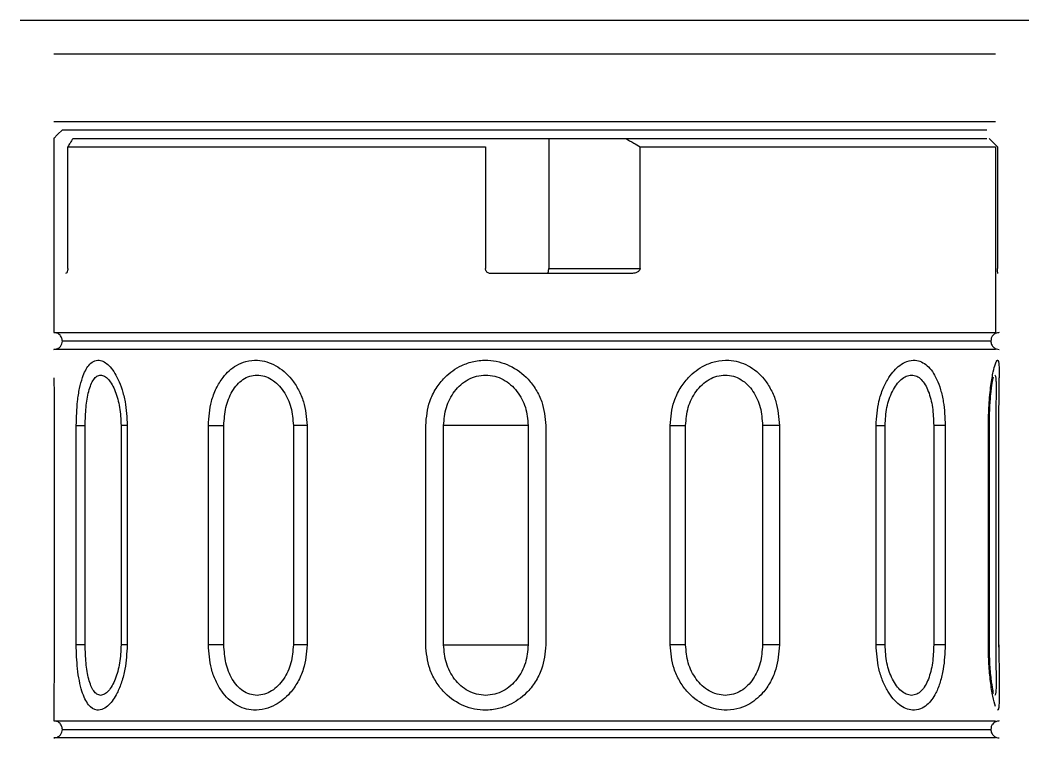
# Model space of a CAD drawing. Header units: millimetres. Extents: x 11 to 67028, y -2 to 23998.
# Drawn here: x 18156.6 to 18216.3, y 9040.7 to 9083.2 of the extents above; entities that cross this region are included whole.
import ezdxf

# ---------------------------------------------------------------- set-up
doc = ezdxf.new("R2010")
doc.units = ezdxf.units.MM

msp = doc.modelspace()

# ---------------------------------------------------------------- linework, layer by layer
at = {"color": 7, "linetype": 'Continuous', "lineweight": 25}
for p, q in [((18156.566, 9083.161), (18216.315, 9083.161)), ((18158.566, 9081.161), (18214.332, 9081.161)), ((18158.566, 9077.161), (18214.332, 9077.161)), ((18158.566, 9076.198), (18158.566, 9064.661)), ((18159.698, 9076.161), (18213.836, 9076.161)), ((18187.874, 9076.161), (18187.874, 9068.461)), ((18159.385, 9075.661), (18184.125, 9075.661)), ((18159.385, 9068.461), (18159.385, 9075.661)), ((18184.125, 9075.661), (18184.125, 9068.461)), ((18193.289, 9075.661), (18214.332, 9075.661)), ((18193.289, 9068.461), (18193.289, 9075.661)), ((18214.332, 9075.661), (18214.332, 9064.661)), ((18214.459, 9075.661), (18214.459, 9068.461)), ((18192.758, 9068.161), (18184.425, 9068.161)), ((18187.874, 9068.461), (18193.289, 9068.461)), ((18158.566, 9064.661), (18214.332, 9064.661)), ((18214.066, 9064.161), (18159.066, 9064.161)), ((18214.332, 9063.661), (18158.566, 9063.661)), ((18213.978, 9046.161), (18213.978, 9059.266)), ((18214.545, 9046.033), (18214.545, 9059.195)), ((18158.587, 9059.161), (18158.587, 9046.141)), ((18158.589, 9059.161), (18158.589, 9046.161)), ((18159.887, 9046.161), (18159.887, 9059.161)), ((18160.417, 9046.161), (18160.417, 9059.161)), ((18162.541, 9059.161), (18162.541, 9046.161)), ((18162.906, 9059.161), (18162.906, 9046.161)), ((18167.712, 9046.161), (18167.712, 9059.161)), ((18168.631, 9046.161), (18168.631, 9059.161)), ((18172.748, 9059.161), (18172.748, 9046.161)), ((18173.562, 9059.161), (18173.562, 9046.161)), ((18180.588, 9046.161), (18180.588, 9059.161)), ((18186.657, 9059.161), (18181.65, 9059.161)), ((18181.65, 9046.161), (18181.65, 9059.161)), ((18186.657, 9059.161), (18186.657, 9046.161)), ((18187.703, 9059.161), (18187.703, 9046.161)), ((18195.066, 9046.161), (18195.066, 9059.161)), ((18195.986, 9046.161), (18195.986, 9059.161)), ((18200.541, 9059.161), (18200.541, 9046.161)), ((18201.539, 9059.161), (18201.539, 9046.161)), ((18207.266, 9046.161), (18207.266, 9059.161)), ((18207.798, 9046.161), (18207.798, 9059.161)), ((18210.681, 9059.161), (18210.681, 9046.161)), ((18211.363, 9059.161), (18211.363, 9046.161)), ((18213.92, 9046.161), (18213.92, 9059.161)), ((18214.359, 9059.161), (18214.359, 9046.161)), ((18181.65, 9046.161), (18186.657, 9046.161)), ((18158.566, 9041.661), (18214.332, 9041.661)), ((18214.332, 9040.661), (18158.566, 9040.661)), ((18159.066, 9041.161), (18214.066, 9041.161))]:
    msp.add_line(p, q, dxfattribs=at)
at = {"color": 7, "linetype": 'Continuous', "lineweight": 25, "flags": 128}
for points in [[(18159.066, 9076.661), (18158.785, 9076.381), (18158.564, 9076.161)], [(18213.957, 9076.161), (18214.238, 9075.881), (18214.459, 9075.661)]]:
    msp.add_lwpolyline(points, dxfattribs=at)
at = {"color": 7, "linetype": 'Continuous', "lineweight": 25}
for points in [[(18159.066, 9076.661), (18159.16, 9076.661), (18159.348, 9076.661), (18160.852, 9076.661), (18163.196, 9076.661), (18166.384, 9076.661), (18170.28, 9076.661), (18174.753, 9076.661), (18179.643, 9076.661), (18184.777, 9076.661), (18189.975, 9076.661), (18195.053, 9076.661), (18199.831, 9076.661), (18204.138, 9076.661), (18207.83, 9076.661), (18210.752, 9076.661), (18212.888, 9076.661), (18213.52, 9076.661), (18213.836, 9076.661)], [(18159.887, 9059.161), (18159.951, 9059.161), (18160.078, 9059.161), (18160.304, 9059.161), (18160.417, 9059.161)], [(18162.906, 9059.161), (18162.818, 9059.161), (18162.643, 9059.161), (18162.575, 9059.161), (18162.541, 9059.161)], [(18167.712, 9059.161), (18167.85, 9059.161), (18168.128, 9059.161), (18168.463, 9059.161), (18168.631, 9059.161)], [(18173.562, 9059.161), (18173.408, 9059.161), (18173.1, 9059.161), (18172.865, 9059.161), (18172.748, 9059.161)], [(18195.066, 9059.161), (18195.234, 9059.161), (18195.569, 9059.161), (18195.847, 9059.161), (18195.986, 9059.161)], [(18201.539, 9059.161), (18201.382, 9059.161), (18201.07, 9059.161), (18200.717, 9059.161), (18200.541, 9059.161)], [(18207.266, 9059.161), (18207.38, 9059.161), (18207.606, 9059.161), (18207.734, 9059.161), (18207.798, 9059.161)], [(18211.363, 9059.161), (18211.271, 9059.161), (18211.088, 9059.161), (18210.817, 9059.161), (18210.681, 9059.161)], [(18160.417, 9046.161), (18160.304, 9046.161), (18160.078, 9046.161), (18159.951, 9046.161), (18159.887, 9046.161)], [(18162.906, 9046.161), (18162.818, 9046.161), (18162.643, 9046.161), (18162.575, 9046.161), (18162.541, 9046.161)], [(18168.631, 9046.161), (18168.463, 9046.161), (18168.128, 9046.161), (18167.85, 9046.161), (18167.712, 9046.161)], [(18173.562, 9046.161), (18173.408, 9046.161), (18173.1, 9046.161), (18172.865, 9046.161), (18172.748, 9046.161)], [(18195.986, 9046.161), (18195.847, 9046.161), (18195.569, 9046.161), (18195.234, 9046.161), (18195.066, 9046.161)], [(18201.539, 9046.161), (18201.382, 9046.161), (18201.07, 9046.161), (18200.717, 9046.161), (18200.541, 9046.161)], [(18207.798, 9046.161), (18207.734, 9046.161), (18207.606, 9046.161), (18207.38, 9046.161), (18207.266, 9046.161)], [(18211.363, 9046.161), (18211.271, 9046.161), (18211.088, 9046.161), (18210.817, 9046.161), (18210.681, 9046.161)]]:
    msp.add_open_spline(points, degree=3, dxfattribs=at)
for points, knots in [([(18159.698, 9076.161), (18159.64, 9076.069), (18159.535, 9075.904), (18159.431, 9075.736), (18159.385, 9075.661)], [0, 0, 0, 0, 0.557377, 1, 1, 1, 1]), ([(18192.429, 9076.161), (18192.589, 9076.069), (18192.877, 9075.904), (18193.162, 9075.736), (18193.289, 9075.661)], [0, 0, 0, 0, 0.557377, 1, 1, 1, 1]), ([(18159.385, 9068.461), (18159.384, 9068.441), (18159.383, 9068.401), (18159.375, 9068.337), (18159.356, 9068.262), (18159.315, 9068.18), (18159.281, 9068.168), (18159.259, 9068.161)], [0, 0, 0, 0, 0.087813, 0.175205, 0.321739, 0.566591, 1, 1, 1, 1]), ([(18184.425, 9068.161), (18184.392, 9068.164), (18184.324, 9068.171), (18184.234, 9068.223), (18184.166, 9068.299), (18184.13, 9068.384), (18184.127, 9068.439), (18184.125, 9068.461)], [0, 0, 0, 0, 0.215548, 0.431103, 0.64644, 0.861112, 1, 1, 1, 1]), ([(18187.808, 9068.161), (18187.817, 9068.166), (18187.837, 9068.177), (18187.859, 9068.258), (18187.871, 9068.359), (18187.873, 9068.428), (18187.874, 9068.461)], [0, 0, 0, 0, 0.271315, 0.563805, 0.790595, 1, 1, 1, 1]), ([(18193.289, 9068.461), (18193.287, 9068.441), (18193.283, 9068.401), (18193.247, 9068.337), (18193.17, 9068.262), (18193.003, 9068.18), (18192.853, 9068.168), (18192.758, 9068.161)], [0, 0, 0, 0, 0.087813, 0.175205, 0.321739, 0.566591, 1, 1, 1, 1]), ([(18214.481, 9068.163), (18214.478, 9068.171), (18214.473, 9068.186), (18214.466, 9068.248), (18214.461, 9068.332), (18214.459, 9068.408), (18214.459, 9068.451), (18214.459, 9068.461)], [0, 0, 0, 0, 0.2339153, 0.4678429, 0.7014051, 0.9341669, 1, 1, 1, 1]), ([(18214.484, 9068.161), (18214.483, 9068.161), (18214.482, 9068.161), (18214.481, 9068.163), (18214.481, 9068.163)], [0, 0, 0, 0, 0.561574, 1, 1, 1, 1]), ([(18159.066, 9064.161), (18159.057, 9064.232), (18159.039, 9064.379), (18158.903, 9064.547), (18158.735, 9064.645), (18158.621, 9064.656), (18158.566, 9064.661)], [0, 0, 0, 0, 0.270261, 0.562429, 0.789736, 1, 1, 1, 1]), ([(18214.566, 9064.661), (18214.495, 9064.652), (18214.347, 9064.634), (18214.18, 9064.498), (18214.082, 9064.33), (18214.071, 9064.216), (18214.066, 9064.161)], [0, 0, 0, 0, 0.270261, 0.562429, 0.789736, 1, 1, 1, 1]), ([(18158.566, 9063.661), (18158.637, 9063.67), (18158.784, 9063.688), (18158.952, 9063.823), (18159.049, 9063.992), (18159.06, 9064.106), (18159.066, 9064.161)], [0, 0, 0, 0, 0.270261, 0.562429, 0.789736, 1, 1, 1, 1]), ([(18214.066, 9064.161), (18214.075, 9064.09), (18214.093, 9063.943), (18214.228, 9063.775), (18214.396, 9063.677), (18214.511, 9063.666), (18214.566, 9063.661)], [0, 0, 0, 0, 0.270261, 0.562429, 0.789736, 1, 1, 1, 1]), ([(18159.887, 9059.161), (18159.902, 9059.647), (18159.924, 9060.418), (18160.076, 9061.364), (18160.279, 9062.129), (18160.559, 9062.685), (18160.91, 9062.987), (18161.316, 9063.069), (18161.843, 9062.775), (18162.309, 9062.069), (18162.609, 9061.286), (18162.842, 9060.379), (18162.881, 9059.637), (18162.906, 9059.161)], [0, 0, 0, 0, 0.1244605, 0.1974749, 0.2694859, 0.3756979, 0.4404284, 0.5132384, 0.6268241, 0.7429999, 0.8100298, 0.8780357, 1, 1, 1, 1]), ([(18167.712, 9059.161), (18167.747, 9059.647), (18167.803, 9060.418), (18168.162, 9061.364), (18168.627, 9062.129), (18169.239, 9062.685), (18169.959, 9062.987), (18170.758, 9063.069), (18171.737, 9062.775), (18172.554, 9062.069), (18173.067, 9061.286), (18173.458, 9060.379), (18173.521, 9059.637), (18173.562, 9059.161)], [0, 0, 0, 0, 0.12446, 0.197475, 0.269486, 0.375698, 0.440428, 0.513238, 0.626824, 0.743, 0.81003, 0.878036, 1, 1, 1, 1]), ([(18180.588, 9059.161), (18180.635, 9059.647), (18180.709, 9060.418), (18181.179, 9061.364), (18181.782, 9062.129), (18182.561, 9062.685), (18183.458, 9062.987), (18184.436, 9063.069), (18185.605, 9062.775), (18186.554, 9062.069), (18187.142, 9061.286), (18187.585, 9060.379), (18187.657, 9059.637), (18187.703, 9059.161)], [0, 0, 0, 0, 0.12446, 0.197479, 0.269493, 0.375714, 0.44044, 0.513238, 0.626824, 0.743, 0.81003, 0.878036, 1, 1, 1, 1]), ([(18195.066, 9059.161), (18195.112, 9059.647), (18195.185, 9060.418), (18195.64, 9061.364), (18196.218, 9062.129), (18196.956, 9062.685), (18197.79, 9062.987), (18198.684, 9063.069), (18199.73, 9062.775), (18200.557, 9062.069), (18201.062, 9061.286), (18201.44, 9060.379), (18201.5, 9059.637), (18201.539, 9059.161)], [0, 0, 0, 0, 0.12446, 0.197475, 0.269486, 0.375698, 0.440428, 0.513238, 0.626824, 0.743, 0.81003, 0.878036, 1, 1, 1, 1]), ([(18207.266, 9059.161), (18207.299, 9059.647), (18207.351, 9060.418), (18207.669, 9061.364), (18208.069, 9062.129), (18208.567, 9062.685), (18209.114, 9062.987), (18209.686, 9063.069), (18210.328, 9062.775), (18210.811, 9062.069), (18211.098, 9061.286), (18211.309, 9060.379), (18211.342, 9059.637), (18211.363, 9059.161)], [0, 0, 0, 0, 0.12446, 0.197475, 0.269486, 0.375698, 0.440428, 0.513238, 0.626824, 0.743, 0.81003, 0.878036, 1, 1, 1, 1]), ([(18213.92, 9059.161), (18213.928, 9059.566), (18213.943, 9060.41), (18214.058, 9061.512), (18214.201, 9062.36), (18214.29, 9062.665), (18214.332, 9062.809)], [0, 0, 0, 0, 0.261487, 0.544916, 0.786193, 1, 1, 1, 1]), ([(18214.332, 9062.809), (18214.348, 9062.851), (18214.374, 9062.921), (18214.408, 9062.982), (18214.435, 9063.016), (18214.451, 9063.02), (18214.459, 9063.022)], [0, 0, 0, 0, 0.335357, 0.547977, 0.773291, 1, 1, 1, 1]), ([(18214.459, 9063.022), (18214.477, 9063.009), (18214.514, 9062.981), (18214.557, 9062.704), (18214.562, 9062.271), (18214.566, 9061.983)], [0, 0, 0, 0, 0.250115, 0.501503, 1, 1, 1, 1]), ([(18158.566, 9061.983), (18158.567, 9061.788), (18158.569, 9061.395), (18158.583, 9060.459), (18158.586, 9059.678), (18158.589, 9059.161)], [0, 0, 0, 0, 0.249391, 0.503365, 1, 1, 1, 1]), ([(18160.417, 9059.161), (18160.427, 9059.521), (18160.445, 9060.242), (18160.583, 9061.058), (18160.751, 9061.587), (18160.914, 9061.896), (18161.108, 9062.104), (18161.258, 9062.131), (18161.333, 9062.145)], [0, 0, 0, 0, 0.2497044, 0.4988673, 0.6242659, 0.7498692, 0.8744815, 1, 1, 1, 1]), ([(18161.333, 9062.145), (18161.411, 9062.131), (18161.566, 9062.104), (18161.8, 9061.896), (18162.015, 9061.588), (18162.261, 9061.06), (18162.49, 9060.243), (18162.524, 9059.522), (18162.541, 9059.161)], [0, 0, 0, 0, 0.125099, 0.250081, 0.375213, 0.500618, 0.749865, 1, 1, 1, 1]), ([(18168.631, 9059.161), (18168.654, 9059.521), (18168.7, 9060.242), (18169.026, 9061.058), (18169.404, 9061.587), (18169.753, 9061.896), (18170.156, 9062.104), (18170.449, 9062.131), (18170.597, 9062.145)], [0, 0, 0, 0, 0.249704, 0.498867, 0.624266, 0.749869, 0.874481, 1, 1, 1, 1]), ([(18170.597, 9062.145), (18170.746, 9062.131), (18171.043, 9062.104), (18171.47, 9061.896), (18171.853, 9061.588), (18172.28, 9061.06), (18172.663, 9060.243), (18172.72, 9059.522), (18172.748, 9059.161)], [0, 0, 0, 0, 0.1250985, 0.2500811, 0.375213, 0.5006176, 0.7498649, 1, 1, 1, 1]), ([(18181.65, 9059.161), (18181.681, 9059.521), (18181.742, 9060.242), (18182.168, 9061.058), (18182.654, 9061.587), (18183.097, 9061.896), (18183.6, 9062.104), (18183.959, 9062.131), (18184.139, 9062.145)], [0, 0, 0, 0, 0.249704, 0.498867, 0.624266, 0.749869, 0.874481, 1, 1, 1, 1]), ([(18184.139, 9062.145), (18184.319, 9062.131), (18184.679, 9062.104), (18185.185, 9061.896), (18185.633, 9061.588), (18186.126, 9061.06), (18186.562, 9060.243), (18186.625, 9059.522), (18186.657, 9059.161)], [0, 0, 0, 0, 0.125099, 0.250081, 0.375213, 0.500618, 0.749865, 1, 1, 1, 1]), ([(18195.986, 9059.161), (18196.016, 9059.521), (18196.077, 9060.242), (18196.49, 9061.058), (18196.953, 9061.587), (18197.37, 9061.896), (18197.839, 9062.104), (18198.167, 9062.131), (18198.332, 9062.145)], [0, 0, 0, 0, 0.249704, 0.498867, 0.624266, 0.749869, 0.874481, 1, 1, 1, 1]), ([(18198.332, 9062.145), (18198.495, 9062.131), (18198.82, 9062.104), (18199.27, 9061.896), (18199.663, 9061.588), (18200.09, 9061.06), (18200.461, 9060.243), (18200.515, 9059.522), (18200.541, 9059.161)], [0, 0, 0, 0, 0.125099, 0.250081, 0.375213, 0.500618, 0.749865, 1, 1, 1, 1]), ([(18207.798, 9059.161), (18207.82, 9059.521), (18207.863, 9060.242), (18208.152, 9061.058), (18208.469, 9061.587), (18208.749, 9061.896), (18209.057, 9062.104), (18209.267, 9062.131), (18209.372, 9062.145)], [0, 0, 0, 0, 0.249704, 0.498867, 0.624266, 0.749869, 0.874481, 1, 1, 1, 1]), ([(18209.372, 9062.145), (18209.474, 9062.131), (18209.678, 9062.104), (18209.951, 9061.896), (18210.183, 9061.588), (18210.43, 9061.06), (18210.638, 9060.243), (18210.667, 9059.522), (18210.681, 9059.161)], [0, 0, 0, 0, 0.1250985, 0.2500811, 0.375213, 0.5006176, 0.7498649, 1, 1, 1, 1]), ([(18213.978, 9059.161), (18213.983, 9059.497), (18213.992, 9060.16), (18214.058, 9061.021), (18214.146, 9061.714), (18214.2, 9061.923), (18214.227, 9062.026)], [0, 0, 0, 0, 0.261541, 0.515918, 0.762999, 1, 1, 1, 1]), ([(18214.301, 9062.145), (18214.315, 9062.131), (18214.344, 9062.104), (18214.366, 9061.896), (18214.376, 9061.588), (18214.376, 9061.06), (18214.364, 9060.243), (18214.361, 9059.522), (18214.359, 9059.161)], [0, 0, 0, 0, 0.125099, 0.250081, 0.375213, 0.500618, 0.749865, 1, 1, 1, 1]), ([(18214.536, 9059.161), (18214.538, 9059.404), (18214.543, 9059.894), (18214.553, 9060.63), (18214.563, 9061.353), (18214.565, 9061.773), (18214.566, 9061.987)], [0, 0, 0, 0, 0.241187, 0.486741, 0.73913, 1, 1, 1, 1]), ([(18158.589, 9046.161), (18158.586, 9045.642), (18158.583, 9044.86), (18158.569, 9043.925), (18158.567, 9043.533), (18158.566, 9041.661)], [0, 0, 0, 0, 0.4983623, 0.7508082, 1, 1, 1, 1]), ([(18162.906, 9046.161), (18162.88, 9045.675), (18162.838, 9044.904), (18162.587, 9043.958), (18162.274, 9043.193), (18161.89, 9042.637), (18161.476, 9042.335), (18161.052, 9042.253), (18160.59, 9042.547), (18160.256, 9043.253), (18160.062, 9044.036), (18159.922, 9044.943), (18159.901, 9045.685), (18159.887, 9046.161)], [0, 0, 0, 0, 0.12446, 0.197475, 0.269486, 0.375698, 0.440428, 0.513238, 0.626824, 0.743, 0.81003, 0.878036, 1, 1, 1, 1]), ([(18161.333, 9043.177), (18161.258, 9043.191), (18161.109, 9043.217), (18160.914, 9043.426), (18160.752, 9043.734), (18160.583, 9044.262), (18160.446, 9045.079), (18160.427, 9045.8), (18160.417, 9046.161)], [0, 0, 0, 0, 0.125099, 0.250081, 0.375213, 0.500618, 0.749865, 1, 1, 1, 1]), ([(18162.541, 9046.161), (18162.524, 9045.8), (18162.49, 9045.08), (18162.262, 9044.263), (18162.015, 9043.735), (18161.8, 9043.426), (18161.566, 9043.218), (18161.411, 9043.191), (18161.333, 9043.177)], [0, 0, 0, 0, 0.249704, 0.498867, 0.624266, 0.749869, 0.874481, 1, 1, 1, 1]), ([(18173.562, 9046.161), (18173.519, 9045.675), (18173.451, 9044.904), (18173.029, 9043.958), (18172.495, 9043.193), (18171.817, 9042.637), (18171.057, 9042.335), (18170.247, 9042.253), (18169.309, 9042.547), (18168.575, 9043.253), (18168.13, 9044.036), (18167.798, 9044.943), (18167.745, 9045.685), (18167.712, 9046.161)], [0, 0, 0, 0, 0.12446, 0.197475, 0.269486, 0.375698, 0.440428, 0.513238, 0.626824, 0.743, 0.81003, 0.878036, 1, 1, 1, 1]), ([(18170.597, 9043.177), (18170.45, 9043.191), (18170.156, 9043.217), (18169.754, 9043.426), (18169.405, 9043.734), (18169.026, 9044.262), (18168.701, 9045.079), (18168.654, 9045.8), (18168.631, 9046.161)], [0, 0, 0, 0, 0.125099, 0.250081, 0.375213, 0.500618, 0.749865, 1, 1, 1, 1]), ([(18172.748, 9046.161), (18172.72, 9045.8), (18172.664, 9045.08), (18172.281, 9044.263), (18171.854, 9043.735), (18171.471, 9043.426), (18171.043, 9043.218), (18170.746, 9043.191), (18170.597, 9043.177)], [0, 0, 0, 0, 0.249704, 0.498867, 0.624266, 0.749869, 0.874481, 1, 1, 1, 1]), ([(18187.703, 9046.161), (18187.655, 9045.675), (18187.578, 9044.904), (18187.099, 9043.958), (18186.486, 9043.193), (18185.696, 9042.637), (18184.793, 9042.335), (18183.814, 9042.253), (18182.651, 9042.547), (18181.715, 9043.253), (18181.137, 9044.036), (18180.703, 9044.943), (18180.633, 9045.685), (18180.588, 9046.161)], [0, 0, 0, 0, 0.12446, 0.197479, 0.269493, 0.375714, 0.44044, 0.513238, 0.626824, 0.743, 0.81003, 0.878036, 1, 1, 1, 1]), ([(18184.139, 9043.177), (18183.96, 9043.191), (18183.601, 9043.217), (18183.098, 9043.426), (18182.656, 9043.734), (18182.17, 9044.262), (18181.742, 9045.079), (18181.681, 9045.8), (18181.65, 9046.161)], [0, 0, 0, 0, 0.125099, 0.250081, 0.375213, 0.500618, 0.749865, 1, 1, 1, 1]), ([(18186.657, 9046.161), (18186.625, 9045.8), (18186.562, 9045.08), (18186.127, 9044.263), (18185.634, 9043.735), (18185.186, 9043.426), (18184.679, 9043.218), (18184.32, 9043.191), (18184.139, 9043.177)], [0, 0, 0, 0, 0.249704, 0.498867, 0.624266, 0.749869, 0.874481, 1, 1, 1, 1]), ([(18201.539, 9046.161), (18201.498, 9045.675), (18201.434, 9044.904), (18201.026, 9043.958), (18200.498, 9043.193), (18199.809, 9042.637), (18199.004, 9042.335), (18198.119, 9042.253), (18197.043, 9042.547), (18196.154, 9043.253), (18195.6, 9044.036), (18195.178, 9044.943), (18195.11, 9045.685), (18195.066, 9046.161)], [0, 0, 0, 0, 0.1244605, 0.1974749, 0.2694859, 0.3756979, 0.4404284, 0.5132384, 0.6268241, 0.7429999, 0.8100298, 0.8780357, 1, 1, 1, 1]), ([(18198.332, 9043.177), (18198.168, 9043.191), (18197.84, 9043.217), (18197.372, 9043.426), (18196.954, 9043.734), (18196.491, 9044.262), (18196.077, 9045.079), (18196.016, 9045.8), (18195.986, 9046.161)], [0, 0, 0, 0, 0.1250985, 0.2500811, 0.375213, 0.5006176, 0.7498649, 1, 1, 1, 1]), ([(18200.541, 9046.161), (18200.515, 9045.8), (18200.462, 9045.08), (18200.091, 9044.263), (18199.664, 9043.735), (18199.271, 9043.426), (18198.821, 9043.218), (18198.495, 9043.191), (18198.332, 9043.177)], [0, 0, 0, 0, 0.249704, 0.498867, 0.624266, 0.749869, 0.874481, 1, 1, 1, 1]), ([(18211.363, 9046.161), (18211.341, 9045.675), (18211.306, 9044.904), (18211.078, 9043.958), (18210.777, 9043.193), (18210.373, 9042.637), (18209.883, 9042.335), (18209.328, 9042.253), (18208.627, 9042.547), (18208.025, 9043.253), (18207.641, 9044.036), (18207.346, 9044.943), (18207.298, 9045.685), (18207.266, 9046.161)], [0, 0, 0, 0, 0.1244605, 0.1974749, 0.2694859, 0.3756979, 0.4404284, 0.5132384, 0.6268241, 0.7429999, 0.8100298, 0.8780357, 1, 1, 1, 1]), ([(18209.372, 9043.177), (18209.267, 9043.191), (18209.058, 9043.217), (18208.75, 9043.426), (18208.469, 9043.734), (18208.152, 9044.262), (18207.863, 9045.079), (18207.82, 9045.8), (18207.798, 9046.161)], [0, 0, 0, 0, 0.125099, 0.250081, 0.375213, 0.500618, 0.749865, 1, 1, 1, 1]), ([(18210.681, 9046.161), (18210.667, 9045.8), (18210.638, 9045.08), (18210.431, 9044.263), (18210.184, 9043.735), (18209.952, 9043.426), (18209.679, 9043.218), (18209.474, 9043.191), (18209.372, 9043.177)], [0, 0, 0, 0, 0.249704, 0.498867, 0.624266, 0.749869, 0.874481, 1, 1, 1, 1]), ([(18214.332, 9042.52), (18214.281, 9042.697), (18214.181, 9043.048), (18214.039, 9043.963), (18213.94, 9045.019), (18213.927, 9045.781), (18213.92, 9046.161)], [0, 0, 0, 0, 0.256773, 0.507847, 0.754101, 1, 1, 1, 1]), ([(18214.227, 9043.295), (18214.218, 9043.332), (18214.195, 9043.417), (18214.104, 9043.96), (18214.005, 9044.888), (18213.987, 9045.711), (18213.978, 9046.161)], [0, 0, 0, 0, 0.164128, 0.38555, 0.664144, 1, 1, 1, 1]), ([(18214.359, 9046.161), (18214.361, 9045.8), (18214.364, 9045.08), (18214.376, 9044.263), (18214.376, 9043.735), (18214.366, 9043.426), (18214.344, 9043.218), (18214.315, 9043.191), (18214.301, 9043.177)], [0, 0, 0, 0, 0.249704, 0.498867, 0.624266, 0.749869, 0.874481, 1, 1, 1, 1]), ([(18214.543, 9046.161), (18214.545, 9045.642), (18214.549, 9044.86), (18214.563, 9043.925), (18214.565, 9043.533), (18214.566, 9043.339)], [0, 0, 0, 0, 0.498377, 0.750827, 1, 1, 1, 1]), ([(18214.566, 9043.339), (18214.562, 9043.051), (18214.557, 9042.618), (18214.514, 9042.341), (18214.477, 9042.313), (18214.459, 9042.3)], [0, 0, 0, 0, 0.4982619, 0.7497673, 1, 1, 1, 1]), ([(18159.066, 9041.161), (18159.057, 9041.232), (18159.039, 9041.379), (18158.903, 9041.547), (18158.735, 9041.645), (18158.621, 9041.656), (18158.566, 9041.661)], [0, 0, 0, 0, 0.2702613, 0.5624294, 0.7897364, 1, 1, 1, 1]), ([(18214.566, 9041.661), (18214.495, 9041.652), (18214.347, 9041.634), (18214.18, 9041.498), (18214.082, 9041.33), (18214.071, 9041.216), (18214.066, 9041.161)], [0, 0, 0, 0, 0.270261, 0.562429, 0.789736, 1, 1, 1, 1]), ([(18158.566, 9040.661), (18158.637, 9040.67), (18158.784, 9040.688), (18158.952, 9040.823), (18159.049, 9040.992), (18159.06, 9041.106), (18159.066, 9041.161)], [0, 0, 0, 0, 0.270261, 0.562429, 0.789736, 1, 1, 1, 1]), ([(18214.066, 9041.161), (18214.075, 9041.09), (18214.093, 9040.943), (18214.228, 9040.775), (18214.396, 9040.677), (18214.511, 9040.666), (18214.566, 9040.661)], [0, 0, 0, 0, 0.270261, 0.562429, 0.789736, 1, 1, 1, 1])]:
    msp.add_open_spline(points, degree=3, knots=knots, dxfattribs=at)

doc.saveas('drawing.dxf')
